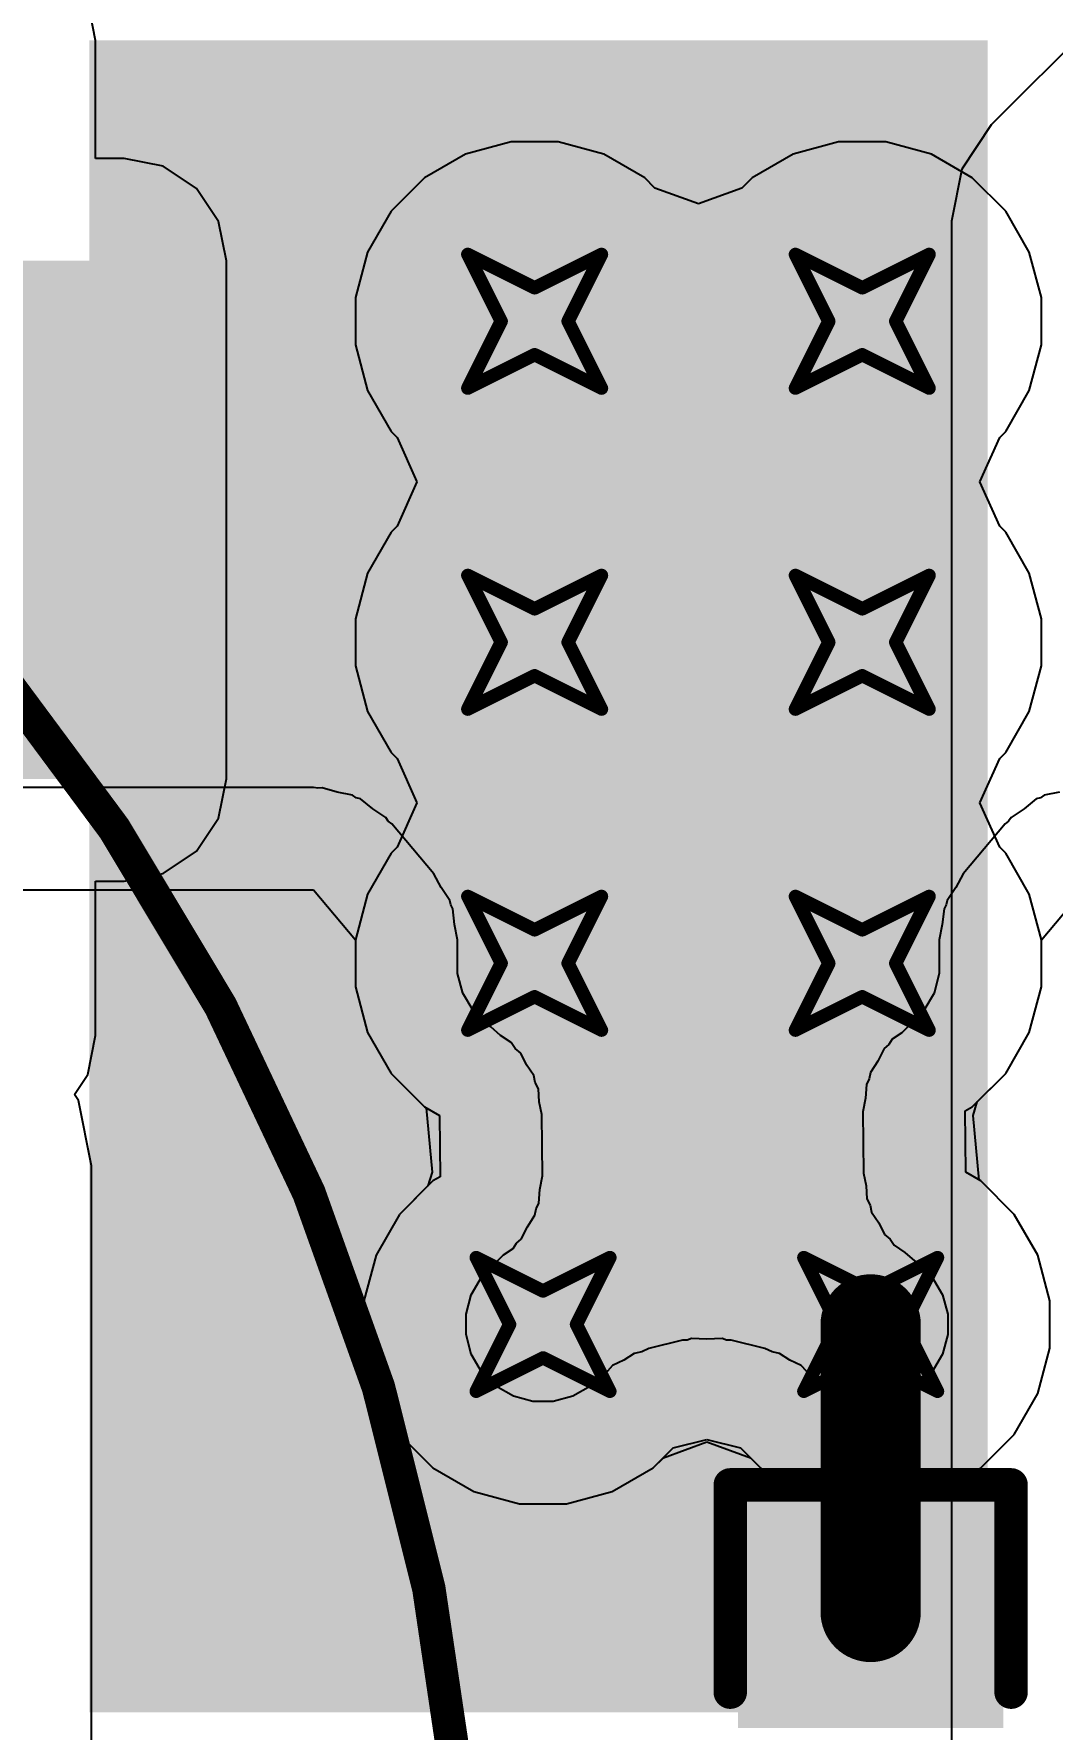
# Model space of a CAD drawing. Header units: inches. Extents: x -36 to 349, y -11 to 240.
# Drawn here: x 42.36 to 46.23, y 29.15 to 35.58 of the extents above; entities that cross this region are included whole.
import ezdxf

# ---------------------------------------------------------------- set-up
doc = ezdxf.new("R2010")
doc.units = ezdxf.units.IN
for name, color, linetype in [('Bottom Layer', 5, 'Continuous'), ('Drill Drawing', 1, 'Continuous'), ('Layer 1', 16, 'Continuous'), ('Layer 2', 76, 'Continuous'), ('Top Layer', 1, 'Continuous'), ('Top Overlay', 2, 'Continuous'), ('Top Paste', 8, 'Continuous'), ('Top Solder', 216, 'Continuous'), ('Via Holes', 16, 'Continuous')]:
    doc.layers.add(name, color=color, linetype=linetype)
doc.styles.add('Arial', font='', dxfattribs={"height": 0.2})
doc.styles.get('Arial').set_extended_font_data('Arial')

# ---------------------------------------------------------------- blocks, each defined once
blk = doc.blocks.new('N___T___P___316')
at = {"layer": 'Top Layer'}
for points in [[(-0.38098984, -1.01916992), (0.38101016, -1.01916992), (0.38101016, 0.94912688), (-0.38098984, 0.94912688)], [(-0.6984898399999999, -0.31752032), (-0.6984898399999999, 0.31747968), (-0.2412898399999999, 0.31747968), (-0.24128984, -0.31752032)], [(0.24131016, -0.31752032), (0.24131016, 0.31747968), (0.69851016, 0.31747968), (0.69851016, -0.31752032)]]:
    blk.add_hatch(color=1, dxfattribs=at).paths.add_polyline_path(points)
at = {"layer": 'Top Paste'}
for points in [[(-0.6984898399999999, -0.31752032), (-0.6984898399999999, 0.31747968), (-0.2412898399999999, 0.31747968), (-0.24128984, -0.31752032)], [(0.24131016, -0.31752032), (0.24131016, 0.31747968), (0.69851016, 0.31747968), (0.69851016, -0.31752032)]]:
    blk.add_hatch(color=8, dxfattribs=at).paths.add_polyline_path(points)
blk = doc.blocks.new('C___0603_416')
at = {"layer": 'Top Layer'}
for points in [[(-0.38098984, 0.4445101599999999), (-0.38098984, -0.44448984), (-1.14298984, -0.44448984), (-1.14298984, 0.4445101599999999)], [(1.14301016, 0.4445101599999999), (1.14301016, -0.44448984), (0.38101016, -0.44448984), (0.38101016, 0.4445101599999999)]]:
    blk.add_hatch(color=1, dxfattribs=at).paths.add_polyline_path(points)
at = {"layer": 'Top Paste'}
for points in [[(-0.38098984, 0.4445101599999999), (-0.38098984, -0.44448984), (-1.14298984, -0.44448984), (-1.14298984, 0.4445101599999999)], [(1.14301016, 0.4445101599999999), (1.14301016, -0.44448984), (0.38101016, -0.44448984), (0.38101016, 0.4445101599999999)]]:
    blk.add_hatch(color=8, dxfattribs=at).paths.add_polyline_path(points)
at = {"layer": 'Top Solder'}
for points in [[(-0.32098996, 0.50451004), (-0.32098996, -0.5044897199999999), (-1.20298972, -0.5044897199999999), (-1.20298972, 0.50451004)], [(1.20301004, 0.50451004), (1.20301004, -0.5044897199999999), (0.32101028, -0.5044897199999999), (0.32101028, 0.50451004)]]:
    blk.add_hatch(color=216, dxfattribs=at).paths.add_polyline_path(points)
at = {"layer": 'Top Overlay'}
for points in [[(-1.24458984, -0.53338984, 0.127, 0.127, 0), (-1.24458984, 0.53341016, 0.127, 0.127, 0)], [(-0.45718984, 0.53341016, 0.127, 0.127, 0), (-1.24458984, 0.53341016, 0.127, 0.127, 0)], [(1.24461016, 0.53341016, 0.127, 0.127, 0), (0.45721016, 0.53341016, 0.127, 0.127, 0)], [(1.24461016, -0.53338984, 0.127, 0.127, 0), (1.24461016, 0.53341016, 0.127, 0.127, 0)], [(-0.45718984, -0.53338984, 0.127, 0.127, 0), (-1.24458984, -0.53338984, 0.127, 0.127, 0)], [(1.24461016, -0.53338984, 0.127, 0.127, 0), (0.45721016, -0.53338984, 0.127, 0.127, 0)]]:
    blk.add_lwpolyline(points, format="xyseb", dxfattribs=at)
for points in [[(-1.27633984, 0.53341016, 0.0635, 0.0635, 1), (-1.21283984, 0.53341016, 0.0635, 0.0635, 1)], [(-1.27633984, 0.53341016, 0.0635, 0.0635, 1), (-1.21283984, 0.53341016, 0.0635, 0.0635, 1)], [(-0.48893984, 0.53341016, 0.0635, 0.0635, 1), (-0.42543984, 0.53341016, 0.0635, 0.0635, 1)], [(0.4254601599999999, 0.53341016, 0.0635, 0.0635, 1), (0.48896016, 0.53341016, 0.0635, 0.0635, 1)], [(1.21286016, 0.53341016, 0.0635, 0.0635, 1), (1.27636016, 0.53341016, 0.0635, 0.0635, 1)], [(1.21286016, 0.53341016, 0.0635, 0.0635, 1), (1.27636016, 0.53341016, 0.0635, 0.0635, 1)], [(-1.27633984, -0.53338984, 0.0635, 0.0635, 1), (-1.21283984, -0.53338984, 0.0635, 0.0635, 1)], [(-1.27633984, -0.53338984, 0.0635, 0.0635, 1), (-1.21283984, -0.53338984, 0.0635, 0.0635, 1)], [(-0.48893984, -0.53338984, 0.0635, 0.0635, 1), (-0.42543984, -0.53338984, 0.0635, 0.0635, 1)], [(0.4254601599999999, -0.53338984, 0.0635, 0.0635, 1), (0.48896016, -0.53338984, 0.0635, 0.0635, 1)], [(1.21286016, -0.53338984, 0.0635, 0.0635, 1), (1.27636016, -0.53338984, 0.0635, 0.0635, 1)], [(1.21286016, -0.53338984, 0.0635, 0.0635, 1), (1.27636016, -0.53338984, 0.0635, 0.0635, 1)]]:
    blk.add_lwpolyline(points, format="xyseb", close=True, dxfattribs=at)
blk = doc.blocks.new('SCCU25B256SRB_424')
at = {"layer": 'Top Overlay'}
blk.add_lwpolyline([(7.999999239999999, 0, 0.127, 0.127, 1), (-7.999999239999999, 0, 0.127, 0.127, 1)], format="xyseb", close=True, dxfattribs=at)

msp = doc.modelspace()

# ---------------------------------------------------------------- hatches: boundary and pattern name
at = {"layer": 'Bottom Layer'}
h = msp.add_hatch(color=5, dxfattribs=at)
edge = h.paths.add_edge_path()
edge.add_arc((44.26171742, 34.49322032), 0.2999994, 0, 360)
h = msp.add_hatch(color=5, dxfattribs=at)
edge = h.paths.add_edge_path()
edge.add_arc((45.50631741999999, 34.49322032), 0.2999994, 0, 360)
h = msp.add_hatch(color=5, dxfattribs=at)
edge = h.paths.add_edge_path()
edge.add_arc((44.26171742, 33.27402032), 0.2999994, 0, 360)
h = msp.add_hatch(color=5, dxfattribs=at)
edge = h.paths.add_edge_path()
edge.add_arc((45.50631741999999, 33.27402032), 0.2999994, 0, 360)
h = msp.add_hatch(color=5, dxfattribs=at)
edge = h.paths.add_edge_path()
edge.add_arc((44.26171742, 32.05482032), 0.2999994, 0, 360)
h = msp.add_hatch(color=5, dxfattribs=at)
edge = h.paths.add_edge_path()
edge.add_arc((45.50631741999999, 32.05482032), 0.2999994, 0, 360)
h = msp.add_hatch(color=5, dxfattribs=at)
edge = h.paths.add_edge_path()
edge.add_arc((44.29369602, 30.6832), 0.2999994, 0, 360)
h = msp.add_hatch(color=5, dxfattribs=at)
edge = h.paths.add_edge_path()
edge.add_arc((45.53829602, 30.6832), 0.2999994, 0, 360)
at = {"layer": 'Layer 1'}
h = msp.add_hatch(color=16, dxfattribs=at)
edge = h.paths.add_edge_path()
edge.add_arc((44.26171742, 34.49322032), 0.2999994, 0, 360)
h = msp.add_hatch(color=16, dxfattribs=at)
edge = h.paths.add_edge_path()
edge.add_arc((45.50631741999999, 34.49322032), 0.2999994, 0, 360)
h = msp.add_hatch(color=16, dxfattribs=at)
edge = h.paths.add_edge_path()
edge.add_arc((44.26171742, 33.27402032), 0.2999994, 0, 360)
h = msp.add_hatch(color=16, dxfattribs=at)
edge = h.paths.add_edge_path()
edge.add_arc((45.50631741999999, 33.27402032), 0.2999994, 0, 360)
h = msp.add_hatch(color=16, dxfattribs=at)
edge = h.paths.add_edge_path()
edge.add_arc((44.26171742, 32.05482032), 0.2999994, 0, 360)
h = msp.add_hatch(color=16, dxfattribs=at)
edge = h.paths.add_edge_path()
edge.add_arc((45.50631741999999, 32.05482032), 0.2999994, 0, 360)
h = msp.add_hatch(color=16, dxfattribs=at)
edge = h.paths.add_edge_path()
edge.add_arc((44.29369602, 30.6832), 0.2999994, 0, 360)
h = msp.add_hatch(color=16, dxfattribs=at)
edge = h.paths.add_edge_path()
edge.add_arc((45.53829602, 30.6832), 0.2999994, 0, 360)
at = {"layer": 'Layer 2'}
h = msp.add_hatch(color=76, dxfattribs=at)
edge = h.paths.add_edge_path()
edge.add_arc((44.26171742, 34.49322032), 0.2999994, 0, 360)
h = msp.add_hatch(color=76, dxfattribs=at)
edge = h.paths.add_edge_path()
edge.add_arc((45.50631741999999, 34.49322032), 0.2999994, 0, 360)
h = msp.add_hatch(color=76, dxfattribs=at)
edge = h.paths.add_edge_path()
edge.add_arc((44.26171742, 33.27402032), 0.2999994, 0, 360)
h = msp.add_hatch(color=76, dxfattribs=at)
edge = h.paths.add_edge_path()
edge.add_arc((45.50631741999999, 33.27402032), 0.2999994, 0, 360)
h = msp.add_hatch(color=76, dxfattribs=at)
edge = h.paths.add_edge_path()
edge.add_arc((44.26171742, 32.05482032), 0.2999994, 0, 360)
h = msp.add_hatch(color=76, dxfattribs=at)
edge = h.paths.add_edge_path()
edge.add_arc((45.50631741999999, 32.05482032), 0.2999994, 0, 360)
h = msp.add_hatch(color=76, dxfattribs=at)
edge = h.paths.add_edge_path()
edge.add_arc((44.29369602, 30.6832), 0.2999994, 0, 360)
h = msp.add_hatch(color=76, dxfattribs=at)
edge = h.paths.add_edge_path()
edge.add_arc((45.53829602, 30.6832), 0.2999994, 0, 360)
at = {"layer": 'Top Layer'}
msp.add_hatch(color=1, dxfattribs=at).paths.add_polyline_path([(42.57031618, 29.2103556), (45.98279601999999, 29.2103556), (45.98279601999999, 35.56), (42.57031618, 35.56)])
h = msp.add_hatch(color=1, dxfattribs=at)
edge = h.paths.add_edge_path()
edge.add_arc((44.26171742, 34.49322032), 0.2999994, 0, 360)
h = msp.add_hatch(color=1, dxfattribs=at)
edge = h.paths.add_edge_path()
edge.add_arc((45.50631741999999, 34.49322032), 0.2999994, 0, 360)
h = msp.add_hatch(color=1, dxfattribs=at)
edge = h.paths.add_edge_path()
edge.add_arc((44.26171742, 33.27402032), 0.2999994, 0, 360)
h = msp.add_hatch(color=1, dxfattribs=at)
edge = h.paths.add_edge_path()
edge.add_arc((45.50631741999999, 33.27402032), 0.2999994, 0, 360)
h = msp.add_hatch(color=1, dxfattribs=at)
edge = h.paths.add_edge_path()
edge.add_arc((44.26171742, 32.05482032), 0.2999994, 0, 360)
h = msp.add_hatch(color=1, dxfattribs=at)
edge = h.paths.add_edge_path()
edge.add_arc((45.50631741999999, 32.05482032), 0.2999994, 0, 360)
h = msp.add_hatch(color=1, dxfattribs=at)
edge = h.paths.add_edge_path()
edge.add_arc((44.29369602, 30.6832), 0.2999994, 0, 360)
h = msp.add_hatch(color=1, dxfattribs=at)
edge = h.paths.add_edge_path()
edge.add_arc((45.53829602, 30.6832), 0.2999994, 0, 360)
at = {"layer": 'Via Holes'}
h = msp.add_hatch(color=7, dxfattribs=at)
edge = h.paths.add_edge_path()
edge.add_arc((44.26171742, 34.49322032), 0.1499997, 0, 360)
h = msp.add_hatch(color=7, dxfattribs=at)
edge = h.paths.add_edge_path()
edge.add_arc((45.50631741999999, 34.49322032), 0.1499997, 0, 360)
h = msp.add_hatch(color=7, dxfattribs=at)
edge = h.paths.add_edge_path()
edge.add_arc((44.26171742, 33.27402032), 0.1499997, 0, 360)
h = msp.add_hatch(color=7, dxfattribs=at)
edge = h.paths.add_edge_path()
edge.add_arc((45.50631741999999, 33.27402032), 0.1499997, 0, 360)
h = msp.add_hatch(color=7, dxfattribs=at)
edge = h.paths.add_edge_path()
edge.add_arc((44.26171742, 32.05482032), 0.1499997, 0, 360)
h = msp.add_hatch(color=7, dxfattribs=at)
edge = h.paths.add_edge_path()
edge.add_arc((45.50631741999999, 32.05482032), 0.1499997, 0, 360)
h = msp.add_hatch(color=7, dxfattribs=at)
edge = h.paths.add_edge_path()
edge.add_arc((44.29369602, 30.6832), 0.1499997, 0, 360)
h = msp.add_hatch(color=7, dxfattribs=at)
edge = h.paths.add_edge_path()
edge.add_arc((45.53829602, 30.6832), 0.1499997, 0, 360)

# ---------------------------------------------------------------- linework, layer by layer
at = {"layer": 'Bottom Layer'}
for p, q in [((43.42139143999999, 32.72265998), (39.37419861999999, 32.72265998)), ((43.43813257999999, 32.71933004), (43.42139143999999, 32.72265998)), ((43.45509216, 32.72119439999999), (43.43813257999999, 32.71933004)), ((43.51196021999999, 32.70464376), (43.45509216, 32.72119439999999)), ((43.57005002, 32.6930893), (43.51196021999999, 32.70464376)), ((43.58423845999999, 32.68361002), (43.57005002, 32.6930893)), ((43.60062653999999, 32.6788399), (43.58423845999999, 32.68361002)), ((43.64683422, 32.64178384), (43.60062653999999, 32.6788399)), ((46.1674083, 32.6788399), (46.121193, 32.64177876)), ((46.18379638, 32.68361002), (46.1674083, 32.6788399)), ((46.19798481999999, 32.6930893), (46.18379638, 32.68361002)), ((46.25607461999999, 32.70464376), (46.19798481999999, 32.6930893)), ((43.6960772, 32.60888068), (43.64683422, 32.64178384)), ((43.70555902, 32.5946897), (43.6960772, 32.60888068)), ((43.71887116, 32.58401408), (43.70555902, 32.5946897)), ((43.87819774, 32.39429386), (43.71887116, 32.58401408)), ((46.04916114, 32.58401408), (45.8898371, 32.39429132)), ((46.06247836, 32.59469223999999), (46.04916114, 32.58401408)), ((46.07195764, 32.60888068), (46.06247836, 32.59469223999999)), ((46.121193, 32.64177876), (46.07195764, 32.60888068)), ((43.90670924, 32.34237372), (43.87819774, 32.39429386)), ((45.8898371, 32.39429132), (45.86133068, 32.34238134)), ((39.37419861999999, 32.33419492), (43.42139143999999, 32.33419492)), ((43.42139143999999, 32.33419492), (43.58071802, 32.14447216)), ((43.93961239999999, 32.29313074), (43.90670924, 32.34237372)), ((45.86133068, 32.34238134), (45.82842244, 32.29313074)), ((46.18731681999999, 32.14447216), (46.3466434, 32.33419492)), ((43.94294234, 32.27639468), (43.93961239999999, 32.29313074)), ((43.9511567, 32.26143407999999), (43.94294234, 32.27639468)), ((43.95762861999999, 32.2025645), (43.9511567, 32.26143407999999)), ((45.81687814, 32.26143407999999), (45.81040622, 32.2025645)), ((45.8250925, 32.27639468), (45.81687814, 32.26143407999999)), ((45.82842244, 32.29313074), (45.8250925, 32.27639468)), ((43.96918308, 32.14447216), (43.95762861999999, 32.2025645)), ((45.81040622, 32.2025645), (45.79885176, 32.14447216)), ((43.58071802, 32.14447216), (43.58071802, 31.96516594)), ((43.96918308, 32.01630884), (43.96918308, 32.14447216)), ((45.79885176, 32.14447216), (45.79885176, 32.0163063)), ((46.18731681999999, 31.96516594), (46.18731681999999, 32.14447216)), ((43.98911954, 31.94189954), (43.96918308, 32.01630884)), ((45.79885176, 32.0163063), (45.7789153, 31.94189954)), ((43.58071802, 31.96516594), (43.62712636, 31.79196334)), ((44.02763101999999, 31.8751966), (43.98911954, 31.94189954)), ((45.7789153, 31.94189954), (45.74040382, 31.8751966)), ((46.14090848, 31.79196334), (46.18731681999999, 31.96516594)), ((44.08209624, 31.82073138), (44.02763101999999, 31.8751966)), ((45.74040382, 31.8751966), (45.65609868, 31.79089146)), ((44.0947937, 31.81340093999999), (44.08209624, 31.82073138)), ((44.1317507, 31.780988), (44.0947937, 31.81340093999999)), ((43.62712636, 31.79196334), (43.71678074, 31.63667536)), ((44.17286822, 31.7540259), (44.1317507, 31.780988)), ((44.18823013999999, 31.731458), (44.17286822, 31.7540259)), ((45.60725194, 31.74654814), (45.58924079999999, 31.73074934)), ((45.6203939, 31.7665862), (45.60725194, 31.74654814)), ((45.65609868, 31.79089146), (45.6203939, 31.7665862)), ((46.05125409999999, 31.63667536), (46.14090848, 31.79196334)), ((44.2087508, 31.7134621), (44.18823013999999, 31.731458)), ((44.2304932, 31.66937532), (44.2087508, 31.7134621)), ((45.56604552, 31.68371107999999), (45.53727494, 31.63983765999999)), ((45.58924079999999, 31.73074934), (45.56604552, 31.68371107999999)), ((43.71678074, 31.63667536), (43.84357246, 31.50988364)), ((44.25816142, 31.6287277), (44.2304932, 31.66937532)), ((44.26371894, 31.60199928), (44.25816142, 31.6287277)), ((45.532802, 31.6162944), (45.52220766, 31.59480854)), ((45.53727494, 31.63983765999999), (45.532802, 31.6162944)), ((45.92446237999999, 31.50988364), (46.05125409999999, 31.63667536)), ((44.27578902, 31.5775213), (44.26371894, 31.60199928)), ((44.27900466, 31.52847135999999), (44.27578902, 31.5775213)), ((45.52220766, 31.59480854), (45.51877866, 31.54247184)), ((43.84357246, 31.50988364), (43.90056244, 31.47698048)), ((44.28901226, 31.48033074), (44.27900466, 31.52847135999999)), ((45.51877866, 31.54247184), (45.5089895, 31.49093016)), ((45.5089895, 31.49093016), (45.51100117999999, 31.25768958)), ((45.89743932, 31.49428042), (45.92446237999999, 31.50988364)), ((45.89945099999999, 31.26103984), (45.89743932, 31.49428042)), ((43.90056244, 31.47698048), (43.90257412, 31.2437399)), ((44.29102394, 31.24709016), (44.28901226, 31.48033074)), ((43.87555106, 31.22813668), (43.74875934, 31.10134496)), ((43.90257412, 31.2437399), (43.87555106, 31.22813668)), ((44.28123478, 31.19554848), (44.29102394, 31.24709016)), ((45.51100117999999, 31.25768958), (45.52100878, 31.20954896)), ((45.95644098, 31.22813668), (45.89945099999999, 31.26103984)), ((46.0832327, 31.10134496), (45.95644098, 31.22813668)), ((44.27780577999999, 31.14321178), (44.28123478, 31.19554848)), ((45.52100878, 31.20954896), (45.52422442, 31.16049902)), ((43.74875934, 31.10134496), (43.65910495999999, 30.94605698)), ((44.23396792, 31.05430924), (44.2627385, 31.09818266)), ((44.2627385, 31.09818266), (44.26721144, 31.12172592)), ((44.26721144, 31.12172592), (44.27780577999999, 31.14321178)), ((45.52422442, 31.16049902), (45.5362945, 31.13602104)), ((45.5362945, 31.13602104), (45.54185201999999, 31.10929261999999)), ((45.54185201999999, 31.10929261999999), (45.56952024, 31.068645)), ((46.17288708, 30.94605698), (46.0832327, 31.10134496)), ((44.21077264, 31.00727098), (44.23396792, 31.05430924)), ((45.56952024, 31.068645), (45.59126264, 31.02455822)), ((44.14391475999999, 30.94712886), (44.17961954, 30.97143412)), ((44.17961954, 30.97143412), (44.1927615, 30.99147218)), ((44.1927615, 30.99147218), (44.21077264, 31.00727098)), ((45.59126264, 31.02455822), (45.6117833, 31.00656232)), ((45.6117833, 31.00656232), (45.62714522, 30.98399442)), ((45.62714522, 30.98399442), (45.66826274, 30.95703232)), ((43.65910495999999, 30.94605698), (43.61269662, 30.77285438)), ((44.05960962, 30.86282372), (44.14391475999999, 30.94712886)), ((45.66826274, 30.95703232), (45.70521974, 30.92461938)), ((45.70521974, 30.92461938), (45.7179172, 30.91728894)), ((45.7179172, 30.91728894), (45.77238242, 30.86282372)), ((46.21929542, 30.77285438), (46.17288708, 30.94605698)), ((44.02109814, 30.79612078), (44.05960962, 30.86282372)), ((45.77238242, 30.86282372), (45.8108939, 30.79612078)), ((44.00116168, 30.72171402), (44.02109814, 30.79612078)), ((45.8108939, 30.79612078), (45.83083035999999, 30.72171148)), ((43.61269662, 30.77285438), (43.61269662, 30.59354562)), ((44.00116168, 30.64468852), (44.00116168, 30.72171402)), ((45.83083035999999, 30.72171148), (45.83083035999999, 30.64468598)), ((46.21929542, 30.59354562), (46.21929542, 30.77285438)), ((43.61269662, 30.59354562), (43.65910495999999, 30.42034302)), ((44.02109814, 30.57027922), (44.00116168, 30.64468852)), ((44.6952878, 30.59175238), (44.66848064, 30.57920986)), ((44.8231641, 30.62322298), (44.6952878, 30.59175238)), ((44.84081456, 30.624018), (44.8231641, 30.62322298)), ((44.85741091999999, 30.63003272), (44.84081456, 30.624018)), ((44.91599601999999, 30.62739874), (44.85741091999999, 30.63003272)), ((44.97458112, 30.63003272), (44.91599601999999, 30.62739874)), ((44.99117748, 30.624018), (44.97458112, 30.63003272)), ((45.00882794, 30.62322298), (44.99117748, 30.624018)), ((45.13670424, 30.59175238), (45.00882794, 30.62322298)), ((45.1635114, 30.57920986), (45.13670424, 30.59175238)), ((45.83083035999999, 30.64468598), (45.8108939, 30.57027922)), ((46.17288708, 30.42034302), (46.21929542, 30.59354562)), ((44.05960962, 30.50357628), (44.02109814, 30.57027922)), ((44.55800334, 30.52751323999999), (44.53803894, 30.50566924)), ((44.60047468, 30.5473862), (44.55800334, 30.52751323999999)), ((44.63946113999999, 30.57343644), (44.60047468, 30.5473862)), ((44.66848064, 30.57920986), (44.63946113999999, 30.57343644)), ((45.19253089999999, 30.57343644), (45.1635114, 30.57920986)), ((45.23151736, 30.5473862), (45.19253089999999, 30.57343644)), ((45.2739887, 30.52751323999999), (45.23151736, 30.5473862)), ((45.2939531, 30.50566924), (45.2739887, 30.52751323999999)), ((45.8108939, 30.57027922), (45.77238242, 30.50357628)), ((44.1140723, 30.4491136), (44.05960962, 30.50357628)), ((44.51343396, 30.48922782), (44.47331974, 30.4491136)), ((44.53803894, 30.50566924), (44.51343396, 30.48922782)), ((45.31855808, 30.48922782), (45.2939531, 30.50566924)), ((45.3586723, 30.4491136), (45.31855808, 30.48922782)), ((45.77238242, 30.50357628), (45.71791974, 30.4491136)), ((43.65910495999999, 30.42034302), (43.74875934, 30.26505504)), ((44.18077524, 30.41060212), (44.1140723, 30.4491136)), ((44.255182, 30.39066566), (44.18077524, 30.41060212)), ((44.3322075, 30.39066566), (44.255182, 30.39066566)), ((44.40661679999999, 30.41060212), (44.3322075, 30.39066566)), ((44.47331974, 30.4491136), (44.40661679999999, 30.41060212)), ((45.42537523999999, 30.41060212), (45.3586723, 30.4491136)), ((45.499782, 30.39066566), (45.42537523999999, 30.41060212)), ((45.5768075, 30.39066566), (45.499782, 30.39066566)), ((45.65121679999999, 30.41060212), (45.5768075, 30.39066566)), ((45.71791974, 30.4491136), (45.65121679999999, 30.41060212)), ((46.0832327, 30.26505504), (46.17288708, 30.42034302)), ((43.74875934, 30.26505504), (43.87555106, 30.13826332)), ((45.95644098, 30.13826332), (46.0832327, 30.26505504)), ((44.71184098, 30.13826332), (44.78811972, 30.21454206)), ((44.78811972, 30.21454206), (44.91599601999999, 30.24601265999999)), ((44.91599601999999, 30.24601265999999), (45.04387232, 30.21454206)), ((45.04387232, 30.21454206), (45.12015106, 30.13826332)), ((43.87555106, 30.13826332), (44.03083904, 30.04860894)), ((44.55655299999999, 30.04860894), (44.71184098, 30.13826332)), ((45.12015106, 30.13826332), (45.27543903999999, 30.04860894)), ((45.801153, 30.04860894), (45.95644098, 30.13826332)), ((44.03083904, 30.04860894), (44.20404164, 30.0022006)), ((44.3833504, 30.0022006), (44.55655299999999, 30.04860894)), ((45.27543903999999, 30.04860894), (45.44864164, 30.0022006)), ((45.6279504, 30.0022006), (45.801153, 30.04860894)), ((44.20404164, 30.0022006), (44.3833504, 30.0022006)), ((45.44864164, 30.0022006), (45.6279504, 30.0022006))]:
    msp.add_line(p, q, dxfattribs=at)
at = {"layer": 'Drill Drawing'}
for points in [[(44.00771742, 34.74722032, 0.0508, 0.0508, 0), (44.26171742, 34.62022032, 0.0508, 0.0508, 0)], [(44.00771742, 34.74722032, 0.0508, 0.0508, 0), (44.13471741999999, 34.49322032, 0.0508, 0.0508, 0)], [(44.26171742, 34.62022032, 0.0508, 0.0508, 0), (44.51571742, 34.74722032, 0.0508, 0.0508, 0)], [(44.38871742, 34.49322032, 0.0508, 0.0508, 0), (44.51571742, 34.74722032, 0.0508, 0.0508, 0)], [(45.25231742, 34.74722032, 0.0508, 0.0508, 0), (45.50631741999999, 34.62022032, 0.0508, 0.0508, 0)], [(45.25231742, 34.74722032, 0.0508, 0.0508, 0), (45.37931742, 34.49322032, 0.0508, 0.0508, 0)], [(45.50631741999999, 34.62022032, 0.0508, 0.0508, 0), (45.76031742, 34.74722032, 0.0508, 0.0508, 0)], [(45.63331742, 34.49322032, 0.0508, 0.0508, 0), (45.76031742, 34.74722032, 0.0508, 0.0508, 0)], [(44.00771742, 34.23922032, 0.0508, 0.0508, 0), (44.13471741999999, 34.49322032, 0.0508, 0.0508, 0)], [(44.38871742, 34.49322032, 0.0508, 0.0508, 0), (44.51571742, 34.23922032, 0.0508, 0.0508, 0)], [(45.25231742, 34.23922032, 0.0508, 0.0508, 0), (45.37931742, 34.49322032, 0.0508, 0.0508, 0)], [(45.63331742, 34.49322032, 0.0508, 0.0508, 0), (45.76031742, 34.23922032, 0.0508, 0.0508, 0)], [(44.00771742, 34.23922032, 0.0508, 0.0508, 0), (44.26171742, 34.36622032, 0.0508, 0.0508, 0)], [(44.26171742, 34.36622032, 0.0508, 0.0508, 0), (44.51571742, 34.23922032, 0.0508, 0.0508, 0)], [(45.25231742, 34.23922032, 0.0508, 0.0508, 0), (45.50631741999999, 34.36622032, 0.0508, 0.0508, 0)], [(45.50631741999999, 34.36622032, 0.0508, 0.0508, 0), (45.76031742, 34.23922032, 0.0508, 0.0508, 0)], [(44.00771742, 33.52802032, 0.0508, 0.0508, 0), (44.26171742, 33.40102032, 0.0508, 0.0508, 0)], [(44.00771742, 33.52802032, 0.0508, 0.0508, 0), (44.13471741999999, 33.27402032, 0.0508, 0.0508, 0)], [(44.26171742, 33.40102032, 0.0508, 0.0508, 0), (44.51571742, 33.52802032, 0.0508, 0.0508, 0)], [(44.38871742, 33.27402032, 0.0508, 0.0508, 0), (44.51571742, 33.52802032, 0.0508, 0.0508, 0)], [(45.25231742, 33.52802032, 0.0508, 0.0508, 0), (45.50631741999999, 33.40102032, 0.0508, 0.0508, 0)], [(45.25231742, 33.52802032, 0.0508, 0.0508, 0), (45.37931742, 33.27402032, 0.0508, 0.0508, 0)], [(45.50631741999999, 33.40102032, 0.0508, 0.0508, 0), (45.76031742, 33.52802032, 0.0508, 0.0508, 0)], [(45.63331742, 33.27402032, 0.0508, 0.0508, 0), (45.76031742, 33.52802032, 0.0508, 0.0508, 0)], [(44.00771742, 33.02002032, 0.0508, 0.0508, 0), (44.13471741999999, 33.27402032, 0.0508, 0.0508, 0)], [(44.38871742, 33.27402032, 0.0508, 0.0508, 0), (44.51571742, 33.02002032, 0.0508, 0.0508, 0)], [(45.25231742, 33.02002032, 0.0508, 0.0508, 0), (45.37931742, 33.27402032, 0.0508, 0.0508, 0)], [(45.63331742, 33.27402032, 0.0508, 0.0508, 0), (45.76031742, 33.02002032, 0.0508, 0.0508, 0)], [(44.00771742, 33.02002032, 0.0508, 0.0508, 0), (44.26171742, 33.14702032, 0.0508, 0.0508, 0)], [(44.26171742, 33.14702032, 0.0508, 0.0508, 0), (44.51571742, 33.02002032, 0.0508, 0.0508, 0)], [(45.25231742, 33.02002032, 0.0508, 0.0508, 0), (45.50631741999999, 33.14702032, 0.0508, 0.0508, 0)], [(45.50631741999999, 33.14702032, 0.0508, 0.0508, 0), (45.76031742, 33.02002032, 0.0508, 0.0508, 0)], [(44.00771742, 32.30882032, 0.0508, 0.0508, 0), (44.26171742, 32.18182031999999, 0.0508, 0.0508, 0)], [(44.00771742, 32.30882032, 0.0508, 0.0508, 0), (44.13471741999999, 32.05482032, 0.0508, 0.0508, 0)], [(44.26171742, 32.18182031999999, 0.0508, 0.0508, 0), (44.51571742, 32.30882032, 0.0508, 0.0508, 0)], [(44.38871742, 32.05482032, 0.0508, 0.0508, 0), (44.51571742, 32.30882032, 0.0508, 0.0508, 0)], [(45.25231742, 32.30882032, 0.0508, 0.0508, 0), (45.50631741999999, 32.18182031999999, 0.0508, 0.0508, 0)], [(45.25231742, 32.30882032, 0.0508, 0.0508, 0), (45.37931742, 32.05482032, 0.0508, 0.0508, 0)], [(45.50631741999999, 32.18182031999999, 0.0508, 0.0508, 0), (45.76031742, 32.30882032, 0.0508, 0.0508, 0)], [(45.63331742, 32.05482032, 0.0508, 0.0508, 0), (45.76031742, 32.30882032, 0.0508, 0.0508, 0)], [(44.00771742, 31.80082032, 0.0508, 0.0508, 0), (44.13471741999999, 32.05482032, 0.0508, 0.0508, 0)], [(44.38871742, 32.05482032, 0.0508, 0.0508, 0), (44.51571742, 31.80082032, 0.0508, 0.0508, 0)], [(45.25231742, 31.80082032, 0.0508, 0.0508, 0), (45.37931742, 32.05482032, 0.0508, 0.0508, 0)], [(45.63331742, 32.05482032, 0.0508, 0.0508, 0), (45.76031742, 31.80082032, 0.0508, 0.0508, 0)], [(44.00771742, 31.80082032, 0.0508, 0.0508, 0), (44.26171742, 31.92782032, 0.0508, 0.0508, 0)], [(44.26171742, 31.92782032, 0.0508, 0.0508, 0), (44.51571742, 31.80082032, 0.0508, 0.0508, 0)], [(45.25231742, 31.80082032, 0.0508, 0.0508, 0), (45.50631741999999, 31.92782032, 0.0508, 0.0508, 0)], [(45.50631741999999, 31.92782032, 0.0508, 0.0508, 0), (45.76031742, 31.80082032, 0.0508, 0.0508, 0)], [(44.03969601999999, 30.9372, 0.0508, 0.0508, 0), (44.29369602, 30.8102, 0.0508, 0.0508, 0)], [(44.03969601999999, 30.9372, 0.0508, 0.0508, 0), (44.16669602, 30.6832, 0.0508, 0.0508, 0)], [(44.29369602, 30.8102, 0.0508, 0.0508, 0), (44.54769602, 30.9372, 0.0508, 0.0508, 0)], [(44.42069602, 30.6832, 0.0508, 0.0508, 0), (44.54769602, 30.9372, 0.0508, 0.0508, 0)], [(45.28429602, 30.9372, 0.0508, 0.0508, 0), (45.53829602, 30.8102, 0.0508, 0.0508, 0)], [(45.28429602, 30.9372, 0.0508, 0.0508, 0), (45.41129601999999, 30.6832, 0.0508, 0.0508, 0)], [(45.53829602, 30.8102, 0.0508, 0.0508, 0), (45.79229601999999, 30.9372, 0.0508, 0.0508, 0)], [(45.66529602, 30.6832, 0.0508, 0.0508, 0), (45.79229601999999, 30.9372, 0.0508, 0.0508, 0)], [(44.03969601999999, 30.4292, 0.0508, 0.0508, 0), (44.16669602, 30.6832, 0.0508, 0.0508, 0)], [(44.42069602, 30.6832, 0.0508, 0.0508, 0), (44.54769602, 30.4292, 0.0508, 0.0508, 0)], [(45.28429602, 30.4292, 0.0508, 0.0508, 0), (45.41129601999999, 30.6832, 0.0508, 0.0508, 0)], [(45.66529602, 30.6832, 0.0508, 0.0508, 0), (45.79229601999999, 30.4292, 0.0508, 0.0508, 0)], [(44.03969601999999, 30.4292, 0.0508, 0.0508, 0), (44.29369602, 30.5562, 0.0508, 0.0508, 0)], [(44.29369602, 30.5562, 0.0508, 0.0508, 0), (44.54769602, 30.4292, 0.0508, 0.0508, 0)], [(45.28429602, 30.4292, 0.0508, 0.0508, 0), (45.53829602, 30.5562, 0.0508, 0.0508, 0)], [(45.53829602, 30.5562, 0.0508, 0.0508, 0), (45.79229601999999, 30.4292, 0.0508, 0.0508, 0)]]:
    msp.add_lwpolyline(points, format="xyseb", dxfattribs=at)
for points in [[(43.99501742, 34.74722032, 0.0254, 0.0254, 1), (44.02041741999999, 34.74722032, 0.0254, 0.0254, 1)], [(43.99501742, 34.74722032, 0.0254, 0.0254, 1), (44.02041741999999, 34.74722032, 0.0254, 0.0254, 1)], [(44.50301741999999, 34.74722032, 0.0254, 0.0254, 1), (44.52841742, 34.74722032, 0.0254, 0.0254, 1)], [(44.50301741999999, 34.74722032, 0.0254, 0.0254, 1), (44.52841742, 34.74722032, 0.0254, 0.0254, 1)], [(45.23961742, 34.74722032, 0.0254, 0.0254, 1), (45.26501741999999, 34.74722032, 0.0254, 0.0254, 1)], [(45.23961742, 34.74722032, 0.0254, 0.0254, 1), (45.26501741999999, 34.74722032, 0.0254, 0.0254, 1)], [(45.74761742, 34.74722032, 0.0254, 0.0254, 1), (45.77301742, 34.74722032, 0.0254, 0.0254, 1)], [(45.74761742, 34.74722032, 0.0254, 0.0254, 1), (45.77301742, 34.74722032, 0.0254, 0.0254, 1)], [(44.24901741999999, 34.62022032, 0.0254, 0.0254, 1), (44.27441742, 34.62022032, 0.0254, 0.0254, 1)], [(44.24901741999999, 34.62022032, 0.0254, 0.0254, 1), (44.27441742, 34.62022032, 0.0254, 0.0254, 1)], [(45.49361742, 34.62022032, 0.0254, 0.0254, 1), (45.51901742, 34.62022032, 0.0254, 0.0254, 1)], [(45.49361742, 34.62022032, 0.0254, 0.0254, 1), (45.51901742, 34.62022032, 0.0254, 0.0254, 1)], [(44.12201742, 34.49322032, 0.0254, 0.0254, 1), (44.14741742, 34.49322032, 0.0254, 0.0254, 1)], [(44.12201742, 34.49322032, 0.0254, 0.0254, 1), (44.14741742, 34.49322032, 0.0254, 0.0254, 1)], [(44.37601742, 34.49322032, 0.0254, 0.0254, 1), (44.40141741999999, 34.49322032, 0.0254, 0.0254, 1)], [(44.37601742, 34.49322032, 0.0254, 0.0254, 1), (44.40141741999999, 34.49322032, 0.0254, 0.0254, 1)], [(45.36661742, 34.49322032, 0.0254, 0.0254, 1), (45.39201742, 34.49322032, 0.0254, 0.0254, 1)], [(45.36661742, 34.49322032, 0.0254, 0.0254, 1), (45.39201742, 34.49322032, 0.0254, 0.0254, 1)], [(45.62061741999999, 34.49322032, 0.0254, 0.0254, 1), (45.64601742, 34.49322032, 0.0254, 0.0254, 1)], [(45.62061741999999, 34.49322032, 0.0254, 0.0254, 1), (45.64601742, 34.49322032, 0.0254, 0.0254, 1)], [(44.24901741999999, 34.36622032, 0.0254, 0.0254, 1), (44.27441742, 34.36622032, 0.0254, 0.0254, 1)], [(44.24901741999999, 34.36622032, 0.0254, 0.0254, 1), (44.27441742, 34.36622032, 0.0254, 0.0254, 1)], [(45.49361742, 34.36622032, 0.0254, 0.0254, 1), (45.51901742, 34.36622032, 0.0254, 0.0254, 1)], [(45.49361742, 34.36622032, 0.0254, 0.0254, 1), (45.51901742, 34.36622032, 0.0254, 0.0254, 1)], [(43.99501742, 34.23922032, 0.0254, 0.0254, 1), (44.02041741999999, 34.23922032, 0.0254, 0.0254, 1)], [(43.99501742, 34.23922032, 0.0254, 0.0254, 1), (44.02041741999999, 34.23922032, 0.0254, 0.0254, 1)], [(44.50301741999999, 34.23922032, 0.0254, 0.0254, 1), (44.52841742, 34.23922032, 0.0254, 0.0254, 1)], [(44.50301741999999, 34.23922032, 0.0254, 0.0254, 1), (44.52841742, 34.23922032, 0.0254, 0.0254, 1)], [(45.23961742, 34.23922032, 0.0254, 0.0254, 1), (45.26501741999999, 34.23922032, 0.0254, 0.0254, 1)], [(45.23961742, 34.23922032, 0.0254, 0.0254, 1), (45.26501741999999, 34.23922032, 0.0254, 0.0254, 1)], [(45.74761742, 34.23922032, 0.0254, 0.0254, 1), (45.77301742, 34.23922032, 0.0254, 0.0254, 1)], [(45.74761742, 34.23922032, 0.0254, 0.0254, 1), (45.77301742, 34.23922032, 0.0254, 0.0254, 1)], [(43.99501742, 33.52802032, 0.0254, 0.0254, 1), (44.02041741999999, 33.52802032, 0.0254, 0.0254, 1)], [(43.99501742, 33.52802032, 0.0254, 0.0254, 1), (44.02041741999999, 33.52802032, 0.0254, 0.0254, 1)], [(44.50301741999999, 33.52802032, 0.0254, 0.0254, 1), (44.52841742, 33.52802032, 0.0254, 0.0254, 1)], [(44.50301741999999, 33.52802032, 0.0254, 0.0254, 1), (44.52841742, 33.52802032, 0.0254, 0.0254, 1)], [(45.23961742, 33.52802032, 0.0254, 0.0254, 1), (45.26501741999999, 33.52802032, 0.0254, 0.0254, 1)], [(45.23961742, 33.52802032, 0.0254, 0.0254, 1), (45.26501741999999, 33.52802032, 0.0254, 0.0254, 1)], [(45.74761742, 33.52802032, 0.0254, 0.0254, 1), (45.77301742, 33.52802032, 0.0254, 0.0254, 1)], [(45.74761742, 33.52802032, 0.0254, 0.0254, 1), (45.77301742, 33.52802032, 0.0254, 0.0254, 1)], [(44.24901741999999, 33.40102032, 0.0254, 0.0254, 1), (44.27441742, 33.40102032, 0.0254, 0.0254, 1)], [(44.24901741999999, 33.40102032, 0.0254, 0.0254, 1), (44.27441742, 33.40102032, 0.0254, 0.0254, 1)], [(45.49361742, 33.40102032, 0.0254, 0.0254, 1), (45.51901742, 33.40102032, 0.0254, 0.0254, 1)], [(45.49361742, 33.40102032, 0.0254, 0.0254, 1), (45.51901742, 33.40102032, 0.0254, 0.0254, 1)], [(44.12201742, 33.27402032, 0.0254, 0.0254, 1), (44.14741742, 33.27402032, 0.0254, 0.0254, 1)], [(44.12201742, 33.27402032, 0.0254, 0.0254, 1), (44.14741742, 33.27402032, 0.0254, 0.0254, 1)], [(44.37601742, 33.27402032, 0.0254, 0.0254, 1), (44.40141741999999, 33.27402032, 0.0254, 0.0254, 1)], [(44.37601742, 33.27402032, 0.0254, 0.0254, 1), (44.40141741999999, 33.27402032, 0.0254, 0.0254, 1)], [(45.36661742, 33.27402032, 0.0254, 0.0254, 1), (45.39201742, 33.27402032, 0.0254, 0.0254, 1)], [(45.36661742, 33.27402032, 0.0254, 0.0254, 1), (45.39201742, 33.27402032, 0.0254, 0.0254, 1)], [(45.62061741999999, 33.27402032, 0.0254, 0.0254, 1), (45.64601742, 33.27402032, 0.0254, 0.0254, 1)], [(45.62061741999999, 33.27402032, 0.0254, 0.0254, 1), (45.64601742, 33.27402032, 0.0254, 0.0254, 1)], [(44.24901741999999, 33.14702032, 0.0254, 0.0254, 1), (44.27441742, 33.14702032, 0.0254, 0.0254, 1)], [(44.24901741999999, 33.14702032, 0.0254, 0.0254, 1), (44.27441742, 33.14702032, 0.0254, 0.0254, 1)], [(45.49361742, 33.14702032, 0.0254, 0.0254, 1), (45.51901742, 33.14702032, 0.0254, 0.0254, 1)], [(45.49361742, 33.14702032, 0.0254, 0.0254, 1), (45.51901742, 33.14702032, 0.0254, 0.0254, 1)], [(43.99501742, 33.02002032, 0.0254, 0.0254, 1), (44.02041741999999, 33.02002032, 0.0254, 0.0254, 1)], [(43.99501742, 33.02002032, 0.0254, 0.0254, 1), (44.02041741999999, 33.02002032, 0.0254, 0.0254, 1)], [(44.50301741999999, 33.02002032, 0.0254, 0.0254, 1), (44.52841742, 33.02002032, 0.0254, 0.0254, 1)], [(44.50301741999999, 33.02002032, 0.0254, 0.0254, 1), (44.52841742, 33.02002032, 0.0254, 0.0254, 1)], [(45.23961742, 33.02002032, 0.0254, 0.0254, 1), (45.26501741999999, 33.02002032, 0.0254, 0.0254, 1)], [(45.23961742, 33.02002032, 0.0254, 0.0254, 1), (45.26501741999999, 33.02002032, 0.0254, 0.0254, 1)], [(45.74761742, 33.02002032, 0.0254, 0.0254, 1), (45.77301742, 33.02002032, 0.0254, 0.0254, 1)], [(45.74761742, 33.02002032, 0.0254, 0.0254, 1), (45.77301742, 33.02002032, 0.0254, 0.0254, 1)], [(43.99501742, 32.30882032, 0.0254, 0.0254, 1), (44.02041741999999, 32.30882032, 0.0254, 0.0254, 1)], [(43.99501742, 32.30882032, 0.0254, 0.0254, 1), (44.02041741999999, 32.30882032, 0.0254, 0.0254, 1)], [(44.50301741999999, 32.30882032, 0.0254, 0.0254, 1), (44.52841742, 32.30882032, 0.0254, 0.0254, 1)], [(44.50301741999999, 32.30882032, 0.0254, 0.0254, 1), (44.52841742, 32.30882032, 0.0254, 0.0254, 1)], [(45.23961742, 32.30882032, 0.0254, 0.0254, 1), (45.26501741999999, 32.30882032, 0.0254, 0.0254, 1)], [(45.23961742, 32.30882032, 0.0254, 0.0254, 1), (45.26501741999999, 32.30882032, 0.0254, 0.0254, 1)], [(45.74761742, 32.30882032, 0.0254, 0.0254, 1), (45.77301742, 32.30882032, 0.0254, 0.0254, 1)], [(45.74761742, 32.30882032, 0.0254, 0.0254, 1), (45.77301742, 32.30882032, 0.0254, 0.0254, 1)], [(44.24901741999999, 32.18182031999999, 0.0254, 0.0254, 1), (44.27441742, 32.18182031999999, 0.0254, 0.0254, 1)], [(44.24901741999999, 32.18182031999999, 0.0254, 0.0254, 1), (44.27441742, 32.18182031999999, 0.0254, 0.0254, 1)], [(45.49361742, 32.18182031999999, 0.0254, 0.0254, 1), (45.51901742, 32.18182031999999, 0.0254, 0.0254, 1)], [(45.49361742, 32.18182031999999, 0.0254, 0.0254, 1), (45.51901742, 32.18182031999999, 0.0254, 0.0254, 1)], [(44.12201742, 32.05482032, 0.0254, 0.0254, 1), (44.14741742, 32.05482032, 0.0254, 0.0254, 1)], [(44.12201742, 32.05482032, 0.0254, 0.0254, 1), (44.14741742, 32.05482032, 0.0254, 0.0254, 1)], [(44.37601742, 32.05482032, 0.0254, 0.0254, 1), (44.40141741999999, 32.05482032, 0.0254, 0.0254, 1)], [(44.37601742, 32.05482032, 0.0254, 0.0254, 1), (44.40141741999999, 32.05482032, 0.0254, 0.0254, 1)], [(45.36661742, 32.05482032, 0.0254, 0.0254, 1), (45.39201742, 32.05482032, 0.0254, 0.0254, 1)], [(45.36661742, 32.05482032, 0.0254, 0.0254, 1), (45.39201742, 32.05482032, 0.0254, 0.0254, 1)], [(45.62061741999999, 32.05482032, 0.0254, 0.0254, 1), (45.64601742, 32.05482032, 0.0254, 0.0254, 1)], [(45.62061741999999, 32.05482032, 0.0254, 0.0254, 1), (45.64601742, 32.05482032, 0.0254, 0.0254, 1)], [(44.24901741999999, 31.92782032, 0.0254, 0.0254, 1), (44.27441742, 31.92782032, 0.0254, 0.0254, 1)], [(44.24901741999999, 31.92782032, 0.0254, 0.0254, 1), (44.27441742, 31.92782032, 0.0254, 0.0254, 1)], [(45.49361742, 31.92782032, 0.0254, 0.0254, 1), (45.51901742, 31.92782032, 0.0254, 0.0254, 1)], [(45.49361742, 31.92782032, 0.0254, 0.0254, 1), (45.51901742, 31.92782032, 0.0254, 0.0254, 1)], [(43.99501742, 31.80082032, 0.0254, 0.0254, 1), (44.02041741999999, 31.80082032, 0.0254, 0.0254, 1)], [(43.99501742, 31.80082032, 0.0254, 0.0254, 1), (44.02041741999999, 31.80082032, 0.0254, 0.0254, 1)], [(44.50301741999999, 31.80082032, 0.0254, 0.0254, 1), (44.52841742, 31.80082032, 0.0254, 0.0254, 1)], [(44.50301741999999, 31.80082032, 0.0254, 0.0254, 1), (44.52841742, 31.80082032, 0.0254, 0.0254, 1)], [(45.23961742, 31.80082032, 0.0254, 0.0254, 1), (45.26501741999999, 31.80082032, 0.0254, 0.0254, 1)], [(45.23961742, 31.80082032, 0.0254, 0.0254, 1), (45.26501741999999, 31.80082032, 0.0254, 0.0254, 1)], [(45.74761742, 31.80082032, 0.0254, 0.0254, 1), (45.77301742, 31.80082032, 0.0254, 0.0254, 1)], [(45.74761742, 31.80082032, 0.0254, 0.0254, 1), (45.77301742, 31.80082032, 0.0254, 0.0254, 1)], [(44.02699602, 30.9372, 0.0254, 0.0254, 1), (44.05239602, 30.9372, 0.0254, 0.0254, 1)], [(44.02699602, 30.9372, 0.0254, 0.0254, 1), (44.05239602, 30.9372, 0.0254, 0.0254, 1)], [(44.53499602, 30.9372, 0.0254, 0.0254, 1), (44.56039601999999, 30.9372, 0.0254, 0.0254, 1)], [(44.53499602, 30.9372, 0.0254, 0.0254, 1), (44.56039601999999, 30.9372, 0.0254, 0.0254, 1)], [(45.27159602, 30.9372, 0.0254, 0.0254, 1), (45.29699602, 30.9372, 0.0254, 0.0254, 1)], [(45.27159602, 30.9372, 0.0254, 0.0254, 1), (45.29699602, 30.9372, 0.0254, 0.0254, 1)], [(45.77959602, 30.9372, 0.0254, 0.0254, 1), (45.80499602, 30.9372, 0.0254, 0.0254, 1)], [(45.77959602, 30.9372, 0.0254, 0.0254, 1), (45.80499602, 30.9372, 0.0254, 0.0254, 1)], [(44.28099602, 30.8102, 0.0254, 0.0254, 1), (44.30639601999999, 30.8102, 0.0254, 0.0254, 1)], [(44.28099602, 30.8102, 0.0254, 0.0254, 1), (44.30639601999999, 30.8102, 0.0254, 0.0254, 1)], [(45.52559601999999, 30.8102, 0.0254, 0.0254, 1), (45.55099602, 30.8102, 0.0254, 0.0254, 1)], [(45.52559601999999, 30.8102, 0.0254, 0.0254, 1), (45.55099602, 30.8102, 0.0254, 0.0254, 1)], [(44.15399601999999, 30.6832, 0.0254, 0.0254, 1), (44.17939602, 30.6832, 0.0254, 0.0254, 1)], [(44.15399601999999, 30.6832, 0.0254, 0.0254, 1), (44.17939602, 30.6832, 0.0254, 0.0254, 1)], [(44.40799601999999, 30.6832, 0.0254, 0.0254, 1), (44.43339602, 30.6832, 0.0254, 0.0254, 1)], [(44.40799601999999, 30.6832, 0.0254, 0.0254, 1), (44.43339602, 30.6832, 0.0254, 0.0254, 1)], [(45.39859602, 30.6832, 0.0254, 0.0254, 1), (45.42399602, 30.6832, 0.0254, 0.0254, 1)], [(45.39859602, 30.6832, 0.0254, 0.0254, 1), (45.42399602, 30.6832, 0.0254, 0.0254, 1)], [(45.65259602, 30.6832, 0.0254, 0.0254, 1), (45.67799601999999, 30.6832, 0.0254, 0.0254, 1)], [(45.65259602, 30.6832, 0.0254, 0.0254, 1), (45.67799601999999, 30.6832, 0.0254, 0.0254, 1)], [(44.28099602, 30.5562, 0.0254, 0.0254, 1), (44.30639601999999, 30.5562, 0.0254, 0.0254, 1)], [(44.28099602, 30.5562, 0.0254, 0.0254, 1), (44.30639601999999, 30.5562, 0.0254, 0.0254, 1)], [(45.52559601999999, 30.5562, 0.0254, 0.0254, 1), (45.55099602, 30.5562, 0.0254, 0.0254, 1)], [(45.52559601999999, 30.5562, 0.0254, 0.0254, 1), (45.55099602, 30.5562, 0.0254, 0.0254, 1)], [(44.02699602, 30.4292, 0.0254, 0.0254, 1), (44.05239602, 30.4292, 0.0254, 0.0254, 1)], [(44.02699602, 30.4292, 0.0254, 0.0254, 1), (44.05239602, 30.4292, 0.0254, 0.0254, 1)], [(44.53499602, 30.4292, 0.0254, 0.0254, 1), (44.56039601999999, 30.4292, 0.0254, 0.0254, 1)], [(44.53499602, 30.4292, 0.0254, 0.0254, 1), (44.56039601999999, 30.4292, 0.0254, 0.0254, 1)], [(45.27159602, 30.4292, 0.0254, 0.0254, 1), (45.29699602, 30.4292, 0.0254, 0.0254, 1)], [(45.27159602, 30.4292, 0.0254, 0.0254, 1), (45.29699602, 30.4292, 0.0254, 0.0254, 1)], [(45.77959602, 30.4292, 0.0254, 0.0254, 1), (45.80499602, 30.4292, 0.0254, 0.0254, 1)], [(45.77959602, 30.4292, 0.0254, 0.0254, 1), (45.80499602, 30.4292, 0.0254, 0.0254, 1)]]:
    msp.add_lwpolyline(points, format="xyseb", close=True, dxfattribs=at)
at = {"layer": 'Layer 2'}
for p, q in [((44.17206304, 35.17421972), (43.99886044, 35.12781138)), ((44.3513718, 35.17421972), (44.17206304, 35.17421972)), ((44.5245744, 35.12781138), (44.3513718, 35.17421972)), ((45.41666304, 35.17421972), (45.24346044, 35.12781138)), ((45.5959718, 35.17421972), (45.41666304, 35.17421972)), ((45.7691744, 35.12781138), (45.5959718, 35.17421972)), ((43.99886044, 35.12781138), (43.84357246, 35.038157)), ((44.67986238, 35.038157), (44.5245744, 35.12781138)), ((45.24346044, 35.12781138), (45.08817246, 35.038157)), ((45.92446237999999, 35.038157), (45.7691744, 35.12781138)), ((43.84357246, 35.038157), (43.71678074, 34.91136528)), ((44.71880565999999, 34.99921372), (44.67986238, 35.038157)), ((45.08817246, 35.038157), (45.04922918, 34.99921372)), ((46.05125409999999, 34.91136528), (45.92446237999999, 35.038157)), ((44.88401742, 34.93938402), (44.71880565999999, 34.99921372)), ((45.04922918, 34.99921372), (44.88401742, 34.93938402)), ((43.71678074, 34.91136528), (43.62712636, 34.7560773)), ((46.14090848, 34.7560773), (46.05125409999999, 34.91136528)), ((43.62712636, 34.7560773), (43.58071802, 34.5828747)), ((46.18731681999999, 34.5828747), (46.14090848, 34.7560773)), ((43.58071802, 34.5828747), (43.58071802, 34.40356594)), ((46.18731681999999, 34.40356594), (46.18731681999999, 34.5828747)), ((43.58071802, 34.40356594), (43.62712636, 34.23036334)), ((46.14090848, 34.23036334), (46.18731681999999, 34.40356594)), ((43.62712636, 34.23036334), (43.71678074, 34.07507535999999)), ((46.05125409999999, 34.07507535999999), (46.14090848, 34.23036334)), ((43.71678074, 34.07507535999999), (43.73962041999999, 34.05223568)), ((46.02841442, 34.05223568), (46.05125409999999, 34.07507535999999)), ((43.73962041999999, 34.05223568), (43.81475616, 33.88362032)), ((45.95327868, 33.88362032), (46.02841442, 34.05223568)), ((43.81475616, 33.88362032), (43.73962041999999, 33.71500495999999)), ((46.02841442, 33.71500495999999), (45.95327868, 33.88362032)), ((43.71678074, 33.69216528), (43.62712636, 33.5368773)), ((43.73962041999999, 33.71500495999999), (43.71678074, 33.69216528)), ((46.05125409999999, 33.69216528), (46.02841442, 33.71500495999999)), ((46.14090848, 33.5368773), (46.05125409999999, 33.69216528)), ((43.62712636, 33.5368773), (43.58071802, 33.3636747)), ((46.18731681999999, 33.3636747), (46.14090848, 33.5368773)), ((43.58071802, 33.3636747), (43.58071802, 33.18436594)), ((46.18731681999999, 33.18436594), (46.18731681999999, 33.3636747)), ((43.58071802, 33.18436594), (43.62712636, 33.01116334)), ((46.14090848, 33.01116334), (46.18731681999999, 33.18436594)), ((43.62712636, 33.01116334), (43.71678074, 32.85587536)), ((46.05125409999999, 32.85587536), (46.14090848, 33.01116334)), ((43.71678074, 32.85587536), (43.73962041999999, 32.83303567999999)), ((46.02841442, 32.83303567999999), (46.05125409999999, 32.85587536)), ((43.73962041999999, 32.83303567999999), (43.81475616, 32.66442032)), ((45.95327868, 32.66442032), (46.02841442, 32.83303567999999)), ((43.81475616, 32.66442032), (43.73962041999999, 32.49580495999999)), ((46.02841442, 32.49580495999999), (45.95327868, 32.66442032)), ((43.71678074, 32.47296528), (43.62712636, 32.3176773)), ((43.73962041999999, 32.49580495999999), (43.71678074, 32.47296528)), ((46.05125409999999, 32.47296528), (46.02841442, 32.49580495999999)), ((46.14090848, 32.3176773), (46.05125409999999, 32.47296528)), ((43.62712636, 32.3176773), (43.58071802, 32.1444747)), ((46.18731681999999, 32.1444747), (46.14090848, 32.3176773)), ((43.58071802, 32.1444747), (43.58071802, 31.96516594)), ((46.18731681999999, 31.96516594), (46.18731681999999, 32.1444747)), ((43.58071802, 31.96516594), (43.62712636, 31.79196334)), ((46.14090848, 31.79196334), (46.18731681999999, 31.96516594)), ((43.62712636, 31.79196334), (43.71678074, 31.63667536)), ((46.05125409999999, 31.63667536), (46.14090848, 31.79196334)), ((43.71678074, 31.63667536), (43.84357246, 31.50988364)), ((45.94348698, 31.52890824), (46.05125409999999, 31.63667536)), ((43.84357246, 31.50988364), (43.84956178, 31.5064267)), ((43.84956178, 31.5064267), (43.8724421, 31.26140052)), ((45.92757133999999, 31.47661979999999), (45.94348698, 31.52890824)), ((45.95045166, 31.23159361999999), (45.92757133999999, 31.47661979999999)), ((43.8724421, 31.26140052), (43.85652646, 31.20911208)), ((45.95644098, 31.22813668), (45.95045166, 31.23159361999999)), ((46.0832327, 31.10134496), (45.95644098, 31.22813668)), ((43.85652646, 31.20911208), (43.74875934, 31.10134496)), ((43.74875934, 31.10134496), (43.65910495999999, 30.94605698)), ((46.17288708, 30.94605698), (46.0832327, 31.10134496)), ((43.65910495999999, 30.94605698), (43.61269662, 30.77285438)), ((46.21929542, 30.77285438), (46.17288708, 30.94605698)), ((43.61269662, 30.77285438), (43.61269662, 30.59354562)), ((46.21929542, 30.59354562), (46.21929542, 30.77285438)), ((43.61269662, 30.59354562), (43.65910495999999, 30.42034302)), ((46.17288708, 30.42034302), (46.21929542, 30.59354562)), ((43.65910495999999, 30.42034302), (43.74875934, 30.26505504)), ((46.0832327, 30.26505504), (46.17288708, 30.42034302)), ((43.74875934, 30.26505504), (43.87555106, 30.13826332)), ((45.95644098, 30.13826332), (46.0832327, 30.26505504)), ((44.75078426, 30.1772066), (44.91599601999999, 30.2370363)), ((44.91599601999999, 30.2370363), (45.08120778, 30.1772066)), ((43.87555106, 30.13826332), (44.03083904, 30.04860894)), ((44.55655299999999, 30.04860894), (44.71184098, 30.13826332)), ((44.71184098, 30.13826332), (44.75078426, 30.1772066)), ((45.08120778, 30.1772066), (45.12015106, 30.13826332)), ((45.12015106, 30.13826332), (45.27543903999999, 30.04860894)), ((45.801153, 30.04860894), (45.95644098, 30.13826332)), ((44.03083904, 30.04860894), (44.20404164, 30.0022006)), ((44.3833504, 30.0022006), (44.55655299999999, 30.04860894)), ((45.27543903999999, 30.04860894), (45.44864164, 30.0022006)), ((45.6279504, 30.0022006), (45.801153, 30.04860894)), ((44.20404164, 30.0022006), (44.3833504, 30.0022006)), ((45.44864164, 30.0022006), (45.6279504, 30.0022006))]:
    msp.add_line(p, q, dxfattribs=at)
at = {"layer": 'Top Layer'}
for p, q in [((46.87943634, 36.12194452), (45.99655773999999, 35.23906592)), ((42.59354956, 35.56), (42.56397888, 35.70865858)), ((42.59354956, 35.11173064), (42.59354956, 35.56)), ((45.99655773999999, 35.23906592), (45.88427958, 35.07102968)), ((42.70201518, 35.11173064), (42.59354956, 35.11173064)), ((42.85067376, 35.08215996), (42.70201518, 35.11173064)), ((42.97670093999999, 34.99795134), (42.85067376, 35.08215996)), ((45.88427958, 35.07102968), (45.84485369999999, 34.87281824)), ((43.06090956, 34.87192416), (42.97670093999999, 34.99795134)), ((43.09048024, 34.72326558), (43.06090956, 34.87192416)), ((45.84485369999999, 34.87281824), (45.84485369999999, 28.8293556)), ((43.09048024, 32.75496878), (43.09048024, 34.72326558)), ((43.06090956, 32.6063102), (43.09048024, 32.75496878)), ((42.97670093999999, 32.48028301999999), (43.06090956, 32.6063102)), ((42.85067376, 32.3960744), (42.97670093999999, 32.48028301999999)), ((42.70201518, 32.36650372), (42.85067376, 32.3960744)), ((42.59354956, 31.780988), (42.59354956, 32.36650372)), ((42.59354956, 32.36650372), (42.70201518, 32.36650372)), ((42.56397888, 31.63232942), (42.59354956, 31.780988)), ((42.51372498, 31.55712002), (42.56397888, 31.63232942)), ((42.52928755999999, 31.53383076), (42.51372498, 31.55712002)), ((42.57857118, 31.28606392), (42.52928755999999, 31.53383076)), ((42.57857118, 26.82497556), (42.57857118, 31.28606392))]:
    msp.add_line(p, q, dxfattribs=at)
for points in [[(45.53829602, 29.59137592, 0.3809999999999999, 0.3809999999999999, 0), (45.53829602, 30.6832, 0.3809999999999999, 0.3809999999999999, 0)], [(45.53828586, 29.59136576, 0.3809999999999999, 0.3809999999999999, 0), (45.53829602, 29.59137592, 0.3809999999999999, 0.3809999999999999, 0)], [(45.53828586, 29.59136576, 0.2032, 0.2032, 0), (45.53829602, 29.5913556, 0.2032, 0.2032, 0)]]:
    msp.add_lwpolyline(points, format="xyseb", dxfattribs=at)
for points in [[(45.44304602, 30.6832, 0.1905, 0.1905, 1), (45.63354602, 30.6832, 0.1905, 0.1905, 1)], [(45.44303585999999, 29.59136576, 0.1905, 0.1905, 1), (45.63353585999999, 29.59136576, 0.1905, 0.1905, 1)], [(45.44304602, 29.59137592, 0.1905, 0.1905, 1), (45.63354602, 29.59137592, 0.1905, 0.1905, 1)], [(45.44304602, 29.59137592, 0.1905, 0.1905, 1), (45.63354602, 29.59137592, 0.1905, 0.1905, 1)], [(45.48748586, 29.59136576, 0.1016, 0.1016, 1), (45.58908586, 29.59136576, 0.1016, 0.1016, 1)], [(45.48749601999999, 29.5913556, 0.1016, 0.1016, 1), (45.58909601999999, 29.5913556, 0.1016, 0.1016, 1)]]:
    msp.add_lwpolyline(points, format="xyseb", close=True, dxfattribs=at)

# ---------------------------------------------------------------- block references
for name, p, rotation in [('SCCU25B256SRB_424', (36.01328586, 28.12096992), 90), ('C___0603_416', (45.53828586, 28.82936576), 270)]:
    msp.add_blockref(name, p, dxfattribs=dict(rotation=rotation))
msp.add_blockref('N___T___P___316', (42.32100502, 33.7741387))

# ---------------------------------------------------------------- texts
at = {"layer": 'Top Overlay', "style": 'Arial'}
msp.add_text('NT1', height=0.7619999999999999, dxfattribs=at).set_placement((43.51631631999999, 33.39324284))

doc.saveas('drawing.dxf')
